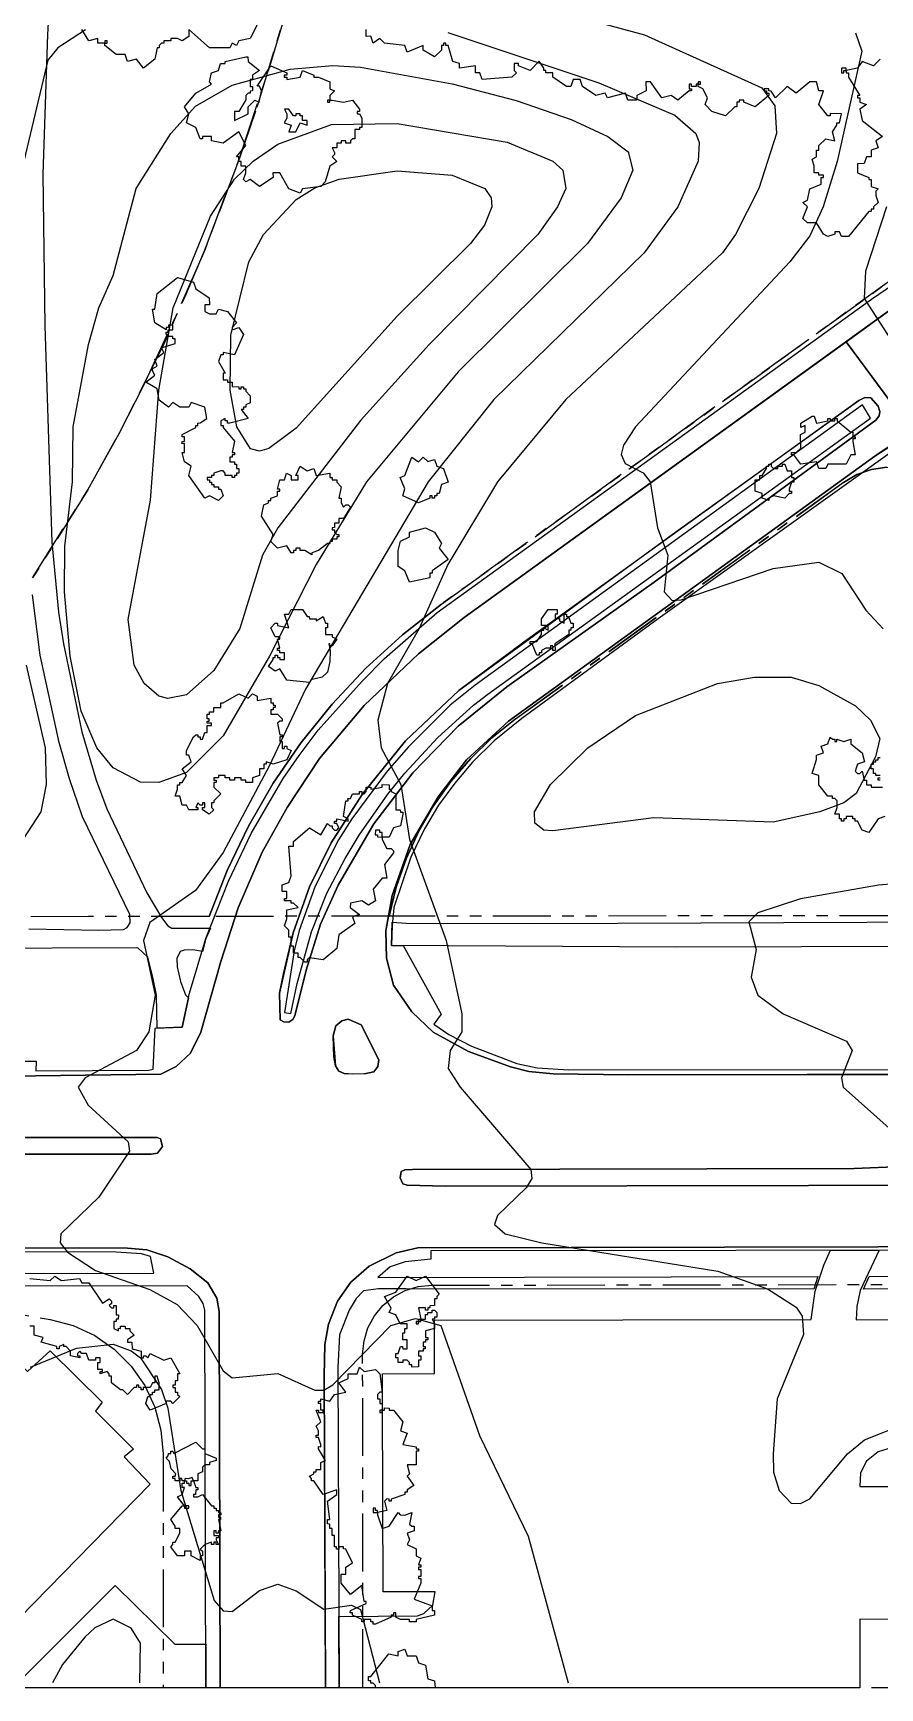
# Model space of a CAD drawing. Header units: metres. Extents: x -550 to 550, y -500 to 950.
# Drawn here: x -260 to -166.9, y -500 to -318.1 of the extents above; entities that cross this region are included whole.
import ezdxf

# ---------------------------------------------------------------- set-up
doc = ezdxf.new("R2010")
doc.units = ezdxf.units.M
doc.header["$LTSCALE"] = 2
doc.linetypes.add('PHANTOM', pattern=[6.35, 3.175, -0.635, 0.635, -0.635, 0.635, -0.635])
for name, color, linetype in [('SITE-BLDG-EXIST', 7, 'CONTINUOUS'), ('SITE-PARKING', 250, 'CONTINUOUS'), ('SITE-PATH', 84, 'CONTINUOUS'), ('SITE-PROPERTY', 7, 'PHANTOM'), ('SITE-ROAD-CURB', 7, 'CONTINUOUS'), ('SITE-ROAD-PAVED', 7, 'CONTINUOUS'), ('SITE-TREE-CANOPY', 94, 'CONTINUOUS'), ('TOPO-CONTOUR-MAJOR', 8, 'CONTINUOUS'), ('TOPO-CONTOUR-MINOR', 9, 'CONTINUOUS')]:
    doc.layers.add(name, color=color, linetype=linetype)

msp = doc.modelspace()

# ---------------------------------------------------------------- linework, layer by layer
at = {"layer": 'SITE-BLDG-EXIST'}
msp.add_lwpolyline([(-300.14, -486.13), (-298.09, -486.14), (-298.06, -484.98), (-281.97, -484.96), (-261.41, -464.46), (-260.63, -465.24), (-258.16, -462.97), (-252.44, -468.61), (-253.18, -469.58), (-249, -473.78), (-250.02, -474.59), (-247.15, -477.6), (-267.94, -498.83), (-267.95, -500), (-300.27, -500)], close=True, dxfattribs=at)
at = {"layer": 'SITE-PARKING'}
for points in [[(-163.04, -362.37), (-170.66, -352.08), (-163.58, -346.93)], [(-163.62, -492.47), (-169.13, -492.46), (-169.15, -500), (-226.39, -500), (-226.41, -492.59), (-226.41, -492.16), (-217.77, -492.09), (-217.09, -491.84), (-216.07, -490.91), (-215.82, -489.45), (-221.54, -489.45), (-221.62, -468.72), (-221.6, -465.49), (-215.91, -465.43), (-215.9, -459.6), (-174.48, -459.52), (-174.07, -456.41), (-173.1, -453.53), (-172.36, -451.89), (-167.02, -451.9), (-169.12, -456.32), (-169.49, -458.07), (-169.56, -459.55), (-66.85, -459.48)], [(-165.21, -473.46), (-167.13, -474.05), (-168.42, -475.07), (-169.06, -476.35), (-169.14, -477.87), (-163.6, -477.88)]]:
    msp.add_lwpolyline(points, dxfattribs=at)
msp.add_lwpolyline([(-261.86, -499.6), (-251, -488.73), (-244.46, -495.21), (-241.02, -495.18), (-241.02, -500), (-261.46, -500)], close=True, dxfattribs=at)
at = {"layer": 'SITE-PATH'}
for points in [[(-257.92, -309.26), (-258.45, -318.28), (-258.95, -333.62), (-258.74, -350.3), (-257.98, -374.09), (-257.25, -381.79), (-256.69, -385.26), (-254.67, -394.91), (-253.11, -400.24), (-251.91, -403.4), (-247.53, -412.61), (-245.92, -415.33), (-245.22, -416.24), (-244.76, -416.52), (-240.54, -416.5), (-241.03, -417.63), (-241.39, -419.07), (-242.47, -418.87), (-243.43, -418.93), (-243.86, -419.08), (-244.23, -419.85), (-244.19, -420.76), (-243.82, -422.37), (-243.29, -423.84), (-242.94, -424.15), (-243.65, -427.4), (-246.38, -427.49), (-246.46, -423.87), (-246.85, -421.87), (-247.4, -419.68), (-248.52, -418.65), (-267.36, -418.74)], [(-260.51, -416.58), (-252.81, -416.73), (-250.07, -416.64), (-249.7, -416.43), (-249.36, -415.93), (-249.39, -414.99), (-254.6, -404.25), (-256.04, -400.1), (-257.17, -396.1), (-259.26, -386.49), (-260.1, -379.88)]]:
    msp.add_lwpolyline(points, dxfattribs=at)
msp.add_lwpolyline([(-61.52, -415.93), (-61.62, -418.46), (-63.3, -418.49), (-120.66, -418.41), (-189.29, -418.59), (-220.64, -418.41), (-220.54, -415.83), (-219.03, -415.96), (-204.87, -415.99), (-159.24, -415.79), (-140.56, -415.93), (-94, -415.68), (-67.42, -415.74)], close=True, dxfattribs=at)
at = {"layer": 'SITE-PROPERTY'}
for points in [[(-260.08, -378), (-254, -368.32), (-250.4, -361.83), (-247.92, -356.97), (-243.32, -347.09), (-241.2, -342.07), (-237.32, -331.89), (-233.93, -321.53), (-218.93, -271.61), (-164.58, -240.66), (-164.47, -344.36), (-215.14, -380.91), (-219.43, -384.25), (-223.44, -387.92), (-227.15, -391.87), (-230.56, -396.11), (-233.63, -400.57), (-236.35, -405.28), (-238.7, -410.17), (-240.68, -415.21), (-253.94, -415.23), (-293.86, -415.29)], [(-263.13, -312.76), (-257.33, -293.48), (-218.93, -271.61), (-235.56, -326.73), (-237.32, -331.89), (-241.2, -342.07), (-245.56, -352.06), (-250.4, -361.83), (-254, -368.32), (-260.08, -378)], [(-166.17, -365.83), (-167.85, -366.08), (-169.47, -366.64), (-170.94, -367.51), (-207.02, -393.55), (-209.59, -395.59), (-211.96, -397.88), (-214.11, -400.37), (-216.01, -403.04), (-217.66, -405.9), (-219.02, -408.89), (-220.1, -411.99), (-220.89, -415.19), (-240.68, -415.21), (-238.7, -410.17), (-236.35, -405.28), (-233.63, -400.57), (-230.56, -396.11), (-227.15, -391.87), (-223.44, -387.92), (-219.43, -384.25), (-215.14, -380.91), (-164.47, -344.36)]]:
    msp.add_lwpolyline(points, dxfattribs=at)
for points in [[(-220.89, -415.19), (-220.1, -411.99), (-219.02, -408.89), (-217.66, -405.9), (-216.01, -403.04), (-214.11, -400.37), (-211.96, -397.88), (-209.59, -395.59), (-207.02, -393.55), (-170.94, -367.51), (-169.47, -366.64), (-167.85, -366.08), (-166.17, -365.83), (-164.45, -365.91), (-164.44, -379.83), (-63.47, -379.72), (-63.43, -415.03)], [(-308.9, -455.87), (-279.26, -455.81), (-258.16, -459.51), (-255.62, -460.18), (-253.25, -461.28), (-251.1, -462.79), (-249.25, -464.64), (-247.74, -466.77), (-246.64, -469.14), (-245.97, -471.67), (-245.74, -474.27), (-245.72, -500), (-308.95, -500)], [(-223.77, -499.9), (-223.8, -463.32), (-223.65, -461.85), (-223.22, -460.42), (-222.51, -459.12), (-221.57, -457.98), (-220.42, -457.03), (-219.11, -456.32), (-217.69, -455.89), (-216.21, -455.74), (-95.22, -455.57), (-95.27, -493.34), (-98.02, -493.36), (-98.03, -500), (-223.77, -500)]]:
    msp.add_lwpolyline(points, close=True, dxfattribs=at)
at = {"layer": 'SITE-ROAD-CURB'}
for points in [[(-266.38, -431.13), (-259.7, -431.13), (-259.71, -432.2), (-247.31, -432.12), (-246.83, -432.01), (-246.62, -427.51), (-243.65, -427.4), (-242.85, -423.63), (-241.03, -417.63), (-238.55, -411.33), (-236.07, -406.11), (-232.53, -400.06), (-230.79, -397.54), (-228.68, -394.73), (-223.87, -389.34), (-221.41, -386.86), (-215.59, -381.82), (-167.85, -347.39), (-163.02, -344.06)], [(-163.58, -346.93), (-212.65, -382.35), (-217.67, -386.35), (-223.64, -392.04), (-228.56, -397.86), (-232.11, -403.25), (-234.84, -408.16), (-237.47, -414.28), (-239.39, -420.18), (-241.57, -427.94), (-242.74, -430.25), (-244.3, -431.69), (-245.97, -432.55), (-259.76, -432.74), (-497.32, -432.92)], [(-76.86, -432.4), (-194.57, -432.63), (-202.87, -432.51), (-205.55, -432.24), (-207.55, -431.73), (-212.15, -430.05), (-216.05, -427.93), (-218.41, -425.71), (-220.41, -422.77), (-221.18, -419.81), (-221.25, -416.79), (-220.56, -412.91), (-218.57, -407.3), (-215.51, -402.06), (-212.39, -398.01), (-207.76, -393.77), (-167.51, -364.61), (-163.86, -362.27)], [(-164.84, -363.58), (-191.3, -382.49), (-206.3, -393.45), (-209.34, -395.91), (-211.72, -398.25), (-213.65, -400.56), (-215.45, -403), (-217.01, -405.59), (-218.52, -408.71), (-220.37, -414.22), (-220.57, -416.21), (-220.64, -418.41), (-219.36, -418.39), (-215.16, -425.96), (-215.99, -427.06), (-214.34, -428.2), (-211.84, -429.48), (-206.84, -431.37), (-204.62, -431.84), (-201.15, -432.08), (-78.54, -432.02)], [(-373.97, -451.66), (-255.08, -451.62), (-249.63, -451.68), (-247.51, -451.85), (-245.2, -452.62), (-242.77, -453.94), (-240.82, -455.49), (-239.81, -457.18), (-239.56, -458.65), (-239.45, -500), (-241.02, -500), (-241.15, -458.5), (-241.33, -457.76), (-241.82, -456.99), (-243.08, -455.8), (-488.75, -456.19)], [(-366.83, -454.67), (-246.74, -454.43), (-247.12, -452.57), (-248.12, -452.28), (-250.88, -452.1), (-255.49, -452.07), (-428.25, -452.15)], [(18.26, -451.7), (-216.29, -451.98), (-216.29, -452.87), (-219.14, -453.16), (-220.78, -453.71), (-222.14, -454.88), (-173.76, -454.77), (-174.21, -456.17), (-219.04, -456.13), (-222.05, -456.15), (-223.7, -456.36), (-224.5, -457.21), (-225.28, -458.49), (-226.34, -461.21), (-226.52, -464.79), (-226.39, -500), (-227.88, -500), (-227.88, -499.57), (-228.02, -465.69), (-227.97, -462.25), (-227.56, -460.03), (-226.55, -457.49), (-225.08, -455.41), (-223.07, -453.64), (-220.11, -452.19), (-217.73, -451.64), (18.25, -451.13)]]:
    msp.add_lwpolyline(points, dxfattribs=at)
for points in [[(-167.13, -359.12), (-166.96, -359.73), (-167.02, -360.21), (-167.39, -360.68), (-191.76, -378.46), (-207.96, -389.99), (-213.29, -394.31), (-218.27, -399.44), (-222.58, -405.02), (-226.49, -411.76), (-228.43, -416.08), (-230.02, -421.11), (-231.27, -426.13), (-231.49, -426.54), (-231.91, -426.82), (-232.48, -426.79), (-232.88, -426.59), (-232.94, -423.66), (-232.5, -421.51), (-231.44, -417.03), (-229.64, -411.97), (-227.25, -407.13), (-223.84, -401.8), (-219.1, -395.92), (-213.22, -390.37), (-189.37, -372.95), (-169.26, -358.51), (-168.61, -358.18), (-167.92, -358.21)], [(-231.68, -425.89), (-231, -422.6), (-229.43, -416.92), (-227.72, -412.64), (-225.72, -408.84), (-224.2, -406.28), (-221.02, -401.77), (-219.17, -399.45), (-215.54, -395.53), (-211.63, -392), (-210.03, -390.77), (-167.97, -360.46), (-168.87, -358.99), (-211.43, -389.79), (-214.17, -392.01), (-218.75, -396.56), (-221.11, -399.24), (-224.97, -404.47), (-226.47, -406.81), (-229.01, -411.88), (-230.78, -416.76), (-231.34, -418.99), (-232.4, -425.76)], [(-224.86, -432.55), (-225.83, -432.46), (-226.42, -432.21), (-226.8, -431.62), (-226.97, -430.66), (-227.05, -428.34), (-226.75, -427.25), (-226.09, -426.67), (-225.39, -426.51), (-223.95, -427.13), (-222.03, -430.99), (-222.13, -431.72), (-222.56, -432.28), (-223.58, -432.53)], [(-249.86, -439.5), (-246.4, -439.5), (-246.01, -439.65), (-245.79, -440.48), (-246.34, -441.22), (-247.04, -441.35), (-297.55, -441.33), (-305.06, -441.54), (-311.33, -441.93), (-334.59, -444.1), (-342.51, -444.7), (-352.8, -444.87), (-353.15, -444.68), (-353.29, -444.3), (-353.27, -443.81), (-352.94, -443.42), (-352.46, -443.28), (-346.53, -443.16), (-340.84, -442.82), (-305.44, -439.81), (-294.38, -439.52)], [(33.17, -439.18), (100.64, -439.19), (119.35, -439.35), (119.48, -439.41), (119.5, -441.05), (46.87, -441.35), (10.16, -441.25), (-21.42, -443.7), (-35.09, -444.53), (-214.72, -444.87), (-218.92, -444.74), (-219.39, -444.61), (-219.68, -443.94), (-219.57, -443.26), (-219.18, -443.07), (-218.33, -443.04), (-169.77, -442.9), (-164.45, -442.69), (-157.76, -442.27), (-131.79, -439.98), (-119.1, -439.32), (-110.15, -439.15), (-84.86, -439.12)], [(46.74, -454.7), (62.62, -455.91), (74.29, -457.21), (93.22, -459.84), (93.28, -461.92), (63.14, -457.93), (52.16, -456.96), (40.75, -456.25), (29.43, -455.95), (-11.28, -455.74), (-36.06, -455.88), (-42.31, -456.05), (-168.74, -456.17), (-168.11, -454.78), (-131.01, -454.72), (-128.13, -454.53), (-119.21, -454.51), (-119.21, -454.64), (-112.63, -454.68), (-35.04, -454.62), (19.12, -454.32), (22.33, -453.95), (33.82, -454.08)]]:
    msp.add_lwpolyline(points, close=True, dxfattribs=at)
at = {"layer": 'SITE-ROAD-PAVED'}
for points in [[(-495.08, -432.96), (-259.76, -432.74), (-245.97, -432.55), (-244.3, -431.69), (-242.74, -430.25), (-241.57, -427.94), (-239.39, -420.18), (-237.47, -414.28), (-234.84, -408.16), (-232.11, -403.25), (-228.56, -397.86), (-223.64, -392.04), (-217.67, -386.35), (-212.65, -382.35), (-170.66, -352.08), (-163.04, -362.37)], [(-164.13, -362.37), (-167.51, -364.61), (-207.76, -393.77), (-212.39, -398.01), (-215.51, -402.06), (-218.57, -407.3), (-220.56, -412.91), (-221.25, -416.79), (-221.18, -419.81), (-220.41, -422.77), (-218.41, -425.71), (-216.05, -427.93), (-212.15, -430.05), (-207.55, -431.73), (-205.55, -432.24), (-202.87, -432.51), (-194.57, -432.63), (-105.33, -432.52)], [(18.25, -451.13), (-217.73, -451.64), (-220.11, -452.19), (-223.07, -453.64), (-225.08, -455.41), (-226.55, -457.49), (-227.56, -460.03), (-227.97, -462.25), (-228.02, -465.69), (-227.88, -500), (-239.45, -500), (-239.56, -458.65), (-239.81, -457.18), (-240.82, -455.49), (-242.77, -453.94), (-245.2, -452.62), (-247.51, -451.85), (-249.63, -451.68), (-255.08, -451.62), (-373.97, -451.66)]]:
    msp.add_lwpolyline(points, dxfattribs=at)
for points in [[(-231.27, -426.13), (-230.02, -421.11), (-228.43, -416.08), (-226.49, -411.76), (-222.58, -405.02), (-218.27, -399.44), (-213.29, -394.31), (-207.96, -389.99), (-191.76, -378.46), (-167.39, -360.68), (-167.02, -360.21), (-166.96, -359.73), (-167.13, -359.12), (-167.92, -358.21), (-168.61, -358.18), (-169.26, -358.51), (-206.08, -385.07), (-213.22, -390.37), (-219.1, -395.92), (-223.84, -401.8), (-227.25, -407.13), (-229.64, -411.97), (-231.44, -417.03), (-232.94, -423.66), (-232.88, -426.59), (-232.48, -426.79), (-231.91, -426.82), (-231.49, -426.54)], [(-222.56, -432.28), (-222.13, -431.72), (-222.03, -430.99), (-223.95, -427.13), (-225.39, -426.51), (-226.09, -426.67), (-226.75, -427.25), (-227.05, -428.34), (-226.8, -431.62), (-226.42, -432.21), (-225.83, -432.46), (-223.58, -432.53)], [(-342.51, -444.7), (-334.59, -444.1), (-311.33, -441.93), (-305.06, -441.54), (-297.55, -441.33), (-247.04, -441.35), (-246.34, -441.22), (-245.79, -440.48), (-246.01, -439.65), (-246.4, -439.5), (-294.38, -439.52), (-305.44, -439.81), (-340.84, -442.82), (-346.53, -443.16), (-352.46, -443.28), (-352.94, -443.42), (-353.27, -443.81), (-353.15, -444.68), (-352.8, -444.87)], [(-128.54, -439.78), (-157.76, -442.27), (-164.45, -442.69), (-169.77, -442.9), (-218.33, -443.04), (-219.18, -443.07), (-219.57, -443.26), (-219.68, -443.94), (-219.39, -444.61), (-218.92, -444.74), (-214.72, -444.87), (-35.09, -444.53), (-21.42, -443.7), (10.16, -441.25), (46.87, -441.35), (119.5, -441.05), (119.48, -439.41), (119.35, -439.35), (100.64, -439.19), (-4.17, -439.07), (-110.15, -439.15), (-119.1, -439.32)]]:
    msp.add_lwpolyline(points, close=True, dxfattribs=at)
at = {"layer": 'SITE-TREE-CANOPY'}
for points in [[(-235.4, -317.24), (-236.15, -318.74), (-237.4, -318.99), (-237.65, -319.49), (-238.15, -319.24), (-238.41, -319.74), (-240.65, -319.74), (-242.9, -317.75), (-242.9, -318.49), (-243.65, -318.99), (-244.15, -318.74), (-244.9, -318.74), (-244.9, -318.99), (-245.65, -318.99), (-245.65, -319.24), (-245.91, -319.24), (-246.15, -319.49), (-246.15, -319.74), (-246.4, -319.74), (-246.65, -320.99), (-247.9, -321.99), (-248.65, -320.99), (-249.65, -321.24), (-249.9, -320.49), (-250.9, -320.49), (-252.15, -319.49), (-252.15, -319.25), (-252.9, -319.24), (-252.9, -318.74), (-253.9, -318.99), (-254.65, -317.74)], [(-166.91, -320.99), (-167.65, -321.74), (-168.9, -321.24), (-169.4, -321.99), (-170.65, -322.24), (-170.65, -322.49), (-170.4, -322.49), (-170.41, -322.99), (-169.15, -324.99), (-169.4, -324.99), (-169.4, -325.24), (-169.15, -325.24), (-169.15, -325.74), (-168.4, -325.99), (-169.15, -326.49), (-168.9, -327.73), (-166.65, -329.49), (-167.4, -329.99), (-167.15, -330.74), (-167.9, -330.99), (-167.9, -331.74), (-168.4, -331.74), (-168.66, -332.48), (-169.4, -332.49), (-169.4, -333.48), (-168.15, -333.99), (-168.15, -334.24), (-167.9, -334.24), (-167.9, -334.99), (-167.15, -335.25), (-167.4, -335.49), (-167.4, -335.99), (-167.15, -336.74), (-167.65, -337.24), (-167.65, -337.49), (-167.9, -337.49), (-167.9, -337.74), (-168.15, -337.74), (-170.4, -340.49), (-171.15, -340.49), (-171.4, -339.99), (-171.9, -339.99), (-171.9, -340.24), (-172.66, -340.49), (-173.15, -340.24), (-173.9, -338.98), (-174.9, -338.99), (-175.41, -338.49), (-174.91, -337.24), (-175.4, -336.74), (-174.9, -336.49), (-174.65, -335.24), (-173.4, -334.74), (-173.41, -333.99), (-173.15, -333.99), (-173.15, -333.74), (-173.65, -333.73), (-173.65, -333.49), (-174.15, -333.49), (-174.15, -332.74), (-174.4, -331.99), (-173.9, -331.74), (-173.9, -330.99), (-173.65, -330.99), (-173.65, -330.49), (-172.9, -329.74), (-171.9, -329.99), (-172.16, -328.99), (-171.66, -328.24), (-171.66, -327.99), (-171.4, -327.99), (-171.16, -326.99), (-172.41, -326.98), (-172.41, -327.24), (-172.65, -327.24), (-173.65, -325.99), (-173.15, -324.49), (-173.65, -324.49), (-173.9, -323.49), (-174.66, -323.49), (-176.15, -324.74), (-177.15, -323.99), (-178.4, -325.24), (-178.91, -324.5), (-179.15, -324.49), (-179.15, -324.24), (-179.65, -324.24), (-179.65, -324.49), (-179.4, -324.49), (-179.4, -324.74), (-179.15, -324.74), (-179.15, -325), (-180.65, -326.24), (-181.9, -325.74), (-181.91, -325.49), (-182.4, -325.49), (-182.4, -325.74), (-182.65, -325.74), (-182.65, -326.24), (-182.9, -326.24), (-183.9, -327.24), (-185.4, -326.74), (-186.16, -325.99), (-185.9, -325.24), (-186.41, -324.24), (-186.9, -323.99), (-186.9, -323.74), (-187.15, -323.74), (-187.15, -323.99), (-187.66, -323.99), (-187.66, -323.74), (-187.9, -323.74), (-187.9, -324.24), (-187.65, -324.24), (-187.65, -324.49), (-187.9, -324.49), (-189.15, -325.49), (-189.9, -324.99), (-190.9, -325.24), (-192.15, -323.49), (-192.66, -323.49), (-192.65, -324.49), (-193.65, -324.99), (-193.66, -325.49), (-194.65, -325.49), (-194.9, -324.74), (-196.9, -325.24), (-197.15, -324.74), (-198.15, -324.99), (-199.65, -323.99), (-199.9, -323.24), (-200.65, -323.24), (-200.9, -323.99), (-201.4, -323.99), (-202.9, -322.99), (-202.9, -322.49), (-203.65, -322.49), (-203.65, -322.24), (-203.9, -322.24), (-203.9, -321.99), (-204.4, -321.23), (-205.4, -322.23), (-206.65, -321.74), (-206.65, -321.49), (-207.16, -321.49), (-207.15, -322.24), (-206.9, -322.49), (-207.4, -322.99), (-210.66, -323.24), (-210.9, -322.49), (-211.41, -322.49), (-211.4, -321.74), (-213.15, -321.99), (-213.15, -321.49), (-213.9, -321.24), (-214.4, -319.49), (-214.65, -319.49), (-214.65, -319.24), (-214.91, -319.24), (-214.9, -319.49), (-215.15, -319.48), (-215.15, -319.99), (-215.91, -320.74), (-217.15, -319.99), (-217.15, -319.49), (-218.9, -320.24), (-219.16, -319.49), (-221.4, -319.24), (-221.9, -318.74), (-222.65, -319.24), (-222.9, -318.48), (-223.4, -318.49), (-223.4, -317.74)], [(-166.4, -404.24), (-167.15, -404.49), (-168.15, -405.99), (-168.9, -405.74), (-169.4, -404.74), (-169.65, -404.74), (-169.65, -404.49), (-169.9, -404.49), (-169.9, -404.24), (-170.66, -404.24), (-170.65, -404.49), (-170.9, -404.49), (-170.9, -404.74), (-171.15, -404.74), (-171.15, -404.48), (-171.4, -404.48), (-171.4, -403.99), (-171.91, -403.99), (-171.65, -403.24), (-171.65, -402.49), (-171.9, -402.24), (-172.15, -402.24), (-172.16, -401.99), (-172.65, -401.99), (-173.65, -400.74), (-173.66, -399.74), (-174.4, -399.49), (-173.9, -397.98), (-173.91, -397.48), (-173.15, -397.24), (-173.41, -396.49), (-172.65, -396.24), (-172.4, -395.5), (-172.15, -395.74), (-171.9, -395.74), (-171.9, -395.99), (-171.66, -395.99), (-171.66, -395.74), (-170.9, -395.99), (-170.15, -395.74), (-170.15, -396.24), (-168.9, -397.24), (-168.65, -398.24), (-169.4, -398.49), (-169.65, -399.24), (-169.4, -399.49), (-169.15, -399.49), (-168.9, -399.24), (-168.66, -400.24), (-168.4, -400.24), (-168.4, -400.74), (-167.9, -400.74), (-167.91, -400.99), (-166.65, -400.99)], [(-166.9, -399.74), (-167.4, -399.74), (-167.4, -399.5), (-167.65, -399.49), (-167.65, -398.99), (-167.9, -398.99), (-167.9, -398.49), (-167.65, -398.49), (-167.66, -398.24), (-167.4, -398.24), (-167.4, -397.99), (-167.15, -397.99), (-167.15, -397.74), (-166.9, -397.74)], [(-166.9, -400.24), (-167.15, -400.24), (-167.15, -399.99), (-166.9, -399.99)], [(-260.4, -454.99), (-258.15, -455.24), (-257.65, -454.74), (-256.9, -455.24), (-254.91, -454.99), (-254.65, -455.48), (-253.9, -455.49), (-252.4, -457.73), (-251.65, -457.24), (-251.4, -457.49), (-251.4, -457.74), (-251.65, -457.99), (-251.4, -458.24), (-251.15, -458.24), (-251.15, -457.99), (-250.9, -457.99), (-250.9, -458.99), (-250.65, -458.99), (-250.66, -459.49), (-250.9, -459.49), (-250.9, -459.74), (-251.15, -459.74), (-251.16, -460.5), (-250.65, -460.74), (-250.65, -460.48), (-250.4, -460.49), (-250.4, -460.24), (-249.9, -460.24), (-249.9, -460.49), (-249.4, -460.49), (-249.4, -460.74), (-248.9, -461.24), (-249.65, -461.74), (-249.65, -461.99), (-249.16, -461.99), (-249.15, -462.74), (-248.15, -462.99), (-248.15, -463.74), (-247.9, -463.74), (-247.9, -463.49), (-247.65, -463.49), (-247.4, -463.74), (-247.16, -463.24), (-245.65, -463.98), (-244.9, -463.74), (-243.9, -465.49), (-244.15, -465.49), (-244.15, -466.24), (-244.4, -466.24), (-244.4, -466.74), (-244.65, -466.74), (-244.65, -466.99), (-244.4, -466.99), (-244.4, -467.49), (-244.16, -467.49), (-244.16, -467.74), (-243.9, -467.99), (-244.65, -468.74), (-244.9, -468.49), (-245.4, -468.49), (-245.4, -468.73), (-247.15, -469.49), (-247.65, -468.74), (-247.4, -467.99), (-247.16, -467.99), (-247.15, -467.74), (-246.9, -467.74), (-246.9, -467.49), (-246.66, -467.49), (-246.66, -467.24), (-246.15, -467.24), (-246.16, -466.49), (-246.4, -465.74), (-246.65, -465.74), (-246.65, -466.49), (-246.9, -466.49), (-247.15, -466.99), (-247.91, -466.98), (-247.91, -467.24), (-248.15, -467.24), (-248.15, -466.98), (-248.4, -467), (-248.4, -466.74), (-248.65, -466.74), (-248.65, -466.99), (-248.9, -466.99), (-249.65, -467.74), (-250.15, -467.24), (-250.4, -467.24), (-251.4, -466.49), (-251.4, -465.75), (-251.65, -465.74), (-251.65, -465.49), (-251.9, -465.24), (-252.65, -465.49), (-252.65, -465.24), (-252.4, -465.24), (-252.4, -464.99), (-252.9, -464.99), (-252.9, -464.24), (-252.65, -464.24), (-252.66, -463.74), (-253.15, -463.74), (-253.15, -463.99), (-253.9, -463.98), (-254.15, -463.24), (-254.65, -463.24), (-254.9, -462.99), (-255.16, -463.24), (-255.16, -463.49), (-254.9, -463.49), (-254.9, -463.74), (-255.9, -463.49), (-255.9, -462.99), (-256.4, -462.49), (-256.65, -462.49), (-256.65, -462.25), (-257.16, -462.49), (-257.15, -462.75), (-257.4, -462.74), (-257.4, -462.49), (-259.15, -461.99), (-258.9, -461.49), (-259.9, -461.24), (-259.9, -460.24), (-260.4, -460.24)]]:
    msp.add_lwpolyline(points, dxfattribs=at)
for points in [[(-251.9, -319.23), (-251.9, -318.99), (-252.15, -318.99), (-252.15, -319.25)], [(-227.16, -325.49), (-225.91, -325.74), (-224.9, -325.49), (-224.15, -326.49), (-224.15, -326.74), (-224.4, -326.74), (-224.4, -326.99), (-224.15, -326.99), (-223.9, -327.49), (-223.9, -328.49), (-224.15, -328.49), (-224.15, -328.74), (-224.65, -328.74), (-224.65, -329.74), (-224.9, -329.74), (-225.15, -329.99), (-225.15, -330.24), (-225.65, -330.24), (-225.65, -329.99), (-226.15, -329.99), (-226.15, -330.24), (-226.65, -330.24), (-226.65, -330.74), (-227.16, -330.74), (-226.9, -331.24), (-226.9, -331.49), (-227.15, -331.74), (-226.65, -332.24), (-227.4, -332.74), (-227.91, -334.48), (-228.4, -334.98), (-230.4, -335.24), (-230.65, -335.74), (-231.9, -335.24), (-232.9, -333.49), (-233.66, -333.49), (-233.65, -333.99), (-235.15, -334.99), (-236.15, -334.24), (-236.65, -334.49), (-236.9, -334.24), (-236.65, -333.49), (-236.65, -332.74), (-237.15, -332.74), (-237.15, -332.24), (-237.4, -332.24), (-237.4, -331.74), (-237.65, -331.73), (-236.65, -330.49), (-237.4, -328.99), (-239.15, -330.24), (-240.4, -329.98), (-240.4, -329.5), (-241.4, -329.49), (-241.4, -329.74), (-241.65, -329.74), (-242.15, -328.49), (-243.15, -327.99), (-242.9, -326.99), (-243.4, -326.24), (-242.15, -324.74), (-240.41, -323.74), (-240.65, -323.49), (-240.4, -322.49), (-239.65, -322.24), (-239.41, -321.49), (-238.9, -321.49), (-238.9, -321.24), (-236.65, -320.73), (-236.41, -320.74), (-236.4, -321.24), (-235.15, -322.24), (-235.9, -322.74), (-235.9, -323.24), (-236.15, -323.24), (-236.15, -323.99), (-235.9, -324), (-235.9, -324.48), (-236.15, -324.5), (-236.15, -324.74), (-236.4, -324.74), (-236.65, -325), (-236.65, -325.48), (-237.4, -326.74), (-237.9, -326.74), (-237.9, -327.74), (-236.4, -326.99), (-236.4, -326.24), (-235.65, -325.49), (-235.16, -325.74), (-234.9, -324.49), (-235.15, -323.98), (-235.41, -323.98), (-233.9, -321.74), (-232.15, -322.49), (-232.15, -322.74), (-232.41, -322.74), (-232.41, -322.99), (-232.15, -322.99), (-232.15, -323.24), (-230.65, -322.99), (-230.4, -322.24), (-229.15, -322.74), (-229.15, -322.99), (-228.66, -322.99), (-227.41, -323.49), (-227.4, -324.24), (-226.9, -324.49), (-227.4, -324.99), (-227.4, -325.49)], [(-186.65, -323.74), (-186.65, -323.49), (-186.9, -323.49), (-186.9, -323.74)], [(-170.65, -321.99), (-171.16, -321.99), (-171.15, -322.49), (-170.9, -322.49), (-170.9, -322.24), (-170.65, -322.24)], [(-227.65, -325.49), (-227.65, -325.74), (-227.4, -325.74), (-227.4, -325.49)], [(-232.41, -327.99), (-231.65, -328.24), (-231.9, -328.99), (-231.15, -328.98), (-230.65, -327.98), (-229.91, -328.24), (-229.9, -327.74), (-230.4, -327.74), (-230.4, -327.24), (-230.66, -327.24), (-230.66, -326.99), (-231.15, -326.99), (-231.15, -327.24), (-231.4, -327.24), (-231.9, -326.49), (-232.4, -326.49), (-232.15, -326.99), (-232.15, -327.49)], [(-240.65, -348.99), (-239.9, -348.98), (-239.65, -348.48), (-238.65, -348.74), (-237.65, -349.99), (-238.15, -350.49), (-238.15, -350.74), (-237.4, -350.49), (-236.9, -351.24), (-237.9, -353.49), (-239.15, -353.23), (-239.15, -353.49), (-239.4, -353.49), (-239.65, -354.24), (-238.9, -355.49), (-239.15, -355.49), (-239.15, -356.24), (-238.65, -356.24), (-238.65, -356.49), (-238.15, -356.48), (-238.15, -356.98), (-237.4, -356.99), (-237.4, -357.24), (-237.15, -357.24), (-237.15, -356.99), (-236.9, -356.99), (-236.9, -357.24), (-236.65, -357.24), (-236.65, -357.49), (-236.15, -357.99), (-236.16, -358.75), (-236.65, -358.99), (-236.65, -359.24), (-236.9, -359.24), (-236.9, -359.49), (-237.15, -359.49), (-236.4, -360.49), (-238.41, -360.99), (-238.65, -360.99), (-238.65, -360.74), (-238.9, -360.74), (-238.9, -360.49), (-239.4, -360.74), (-239.4, -361.24), (-239.15, -361.24), (-239.15, -361.49), (-237.9, -362.99), (-238.15, -364.24), (-237.9, -364.24), (-237.9, -364.49), (-238.15, -364.49), (-238.15, -364.74), (-238.4, -364.74), (-238.4, -365.24), (-237.9, -365.24), (-237.9, -365.49), (-237.65, -365.5), (-237.65, -365.98), (-237.4, -365.98), (-237.4, -366.49), (-237.65, -366.49), (-237.66, -366.74), (-237.9, -366.74), (-237.9, -366.99), (-238.15, -366.98), (-238.15, -366.74), (-238.91, -366.74), (-238.9, -366.49), (-239.15, -366.24), (-239.4, -366.24), (-240.15, -366.49), (-240.16, -366.74), (-240.4, -366.74), (-240.4, -366.99), (-240.9, -366.99), (-240.9, -367.24), (-240.65, -367.24), (-240.65, -367.49), (-240.4, -367.49), (-240.4, -367.74), (-240.15, -367.74), (-240.15, -367.99), (-239.65, -368), (-239.65, -368.24), (-239.4, -368.24), (-239.15, -368.99), (-239.65, -369.49), (-240.65, -368.99), (-241.15, -369.24), (-242.9, -366.74), (-242.65, -365.74), (-243.4, -365.24), (-243.65, -364.24), (-243.4, -364.24), (-243.4, -363.24), (-243.66, -363.24), (-243.65, -363), (-243.4, -362.98), (-243.4, -362.49), (-243.65, -362.49), (-243.65, -362.24), (-242.15, -361.48), (-242.15, -361.24), (-241.9, -361.24), (-241.9, -361), (-241.65, -360.98), (-240.91, -360.48), (-241.15, -359.24), (-242.65, -358.74), (-242.91, -359.24), (-243.9, -359.24), (-244.65, -358.74), (-245.15, -359.24), (-246.15, -358.49), (-246.4, -357.24), (-247.65, -356.49), (-246.65, -355.74), (-246.9, -355.24), (-246.9, -354.99), (-246.4, -354.74), (-246.66, -353.99), (-245.65, -353.24), (-245.9, -352.74), (-244.41, -352.24), (-244.4, -351.74), (-244.65, -351.74), (-244.65, -351.49), (-245.15, -351.49), (-245.16, -351.24), (-245.4, -351.24), (-245.4, -350.99), (-245.16, -350.99), (-245.16, -350.73), (-244.65, -350.74), (-244.66, -350.23), (-245.15, -350.23), (-245.15, -350.49), (-245.4, -350.49), (-245.4, -350.73), (-246.65, -349.99), (-246.9, -348.49), (-246.65, -348.49), (-246.4, -346.74), (-244.15, -344.99), (-242.4, -345.49), (-242.15, -346.24), (-240.66, -347.24), (-240.65, -347.99), (-241.16, -347.99), (-241.16, -348.24), (-241.15, -348.74)], [(-173.91, -360.99), (-172.65, -360.74), (-172.65, -360.49), (-172.4, -360.49), (-172.4, -360.74), (-171.9, -360.73), (-171.9, -360.49), (-171.65, -360.49), (-171.65, -360.73), (-170.15, -361.99), (-169.9, -361.99), (-169.9, -362.49), (-169.65, -362.49), (-169.65, -362.74), (-169.9, -362.74), (-169.9, -363), (-169.65, -364.49), (-170.15, -364.49), (-170.65, -365.49), (-172.65, -365.49), (-172.9, -365.99), (-173.65, -365.99), (-173.9, -365.24), (-175.65, -365.49), (-176.4, -364.49), (-176.65, -364.49), (-176.66, -364.24), (-176.15, -364.24), (-175.65, -363.74), (-175.66, -362.24), (-175.15, -361.99), (-175.16, -361.24), (-175.65, -361.49), (-175.65, -360.99), (-174.4, -360.24), (-174.15, -360.24)], [(-216.65, -365.23), (-215.9, -364.99), (-215.65, -365.74), (-214.9, -365.99), (-214.4, -367.48), (-215.15, -367.74), (-215.4, -368.74), (-215.65, -368.74), (-215.65, -368.98), (-215.9, -369), (-215.9, -369.24), (-216.15, -369.24), (-216.15, -368.99), (-216.4, -368.99), (-216.4, -369.24), (-217.65, -369.74), (-219.4, -368.99), (-219.15, -368.23), (-219.66, -366.99), (-219.15, -366.74), (-218.4, -364.74), (-217.65, -365.24), (-217.15, -364.74)], [(-177.15, -366.24), (-176.65, -366.25), (-176.65, -366.99), (-176.4, -366.99), (-176.4, -367.49), (-176.65, -367.49), (-176.9, -368.24), (-176.9, -368.49), (-176.65, -368.49), (-176.65, -368.74), (-176.9, -368.74), (-177.4, -369.24), (-178.65, -368.99), (-179.16, -369.25), (-179.15, -369.49), (-179.9, -369.24), (-179.9, -368.74), (-180.65, -368.49), (-180.66, -367.24), (-180.15, -367.24), (-180.15, -366.74), (-179.9, -366.74), (-179.4, -365.99), (-179.4, -365.74), (-179.15, -365.74), (-179.15, -365.49), (-178.9, -365.49), (-178.9, -365.74), (-178.65, -365.99), (-178.15, -365.99), (-178.15, -365.74), (-177.65, -365.74), (-177.65, -365.49), (-177.4, -365.49)], [(-229.9, -366.24), (-229.15, -365.98), (-228.9, -366.74), (-227.4, -366.49), (-227.4, -366.99), (-227.16, -366.99), (-227.15, -367.24), (-226.65, -367.23), (-226.65, -367.49), (-226.15, -367.99), (-226.4, -369.24), (-226.15, -369.24), (-226.16, -369.74), (-225.9, -370.24), (-225.65, -369.99), (-225.4, -369.99), (-225.15, -370.24), (-225.9, -371.48), (-226.4, -371.49), (-226.4, -371.98), (-226.9, -371.99), (-226.9, -372.48), (-227.15, -372.5), (-227.15, -372.74), (-226.9, -372.74), (-226.9, -372.98), (-226.65, -373.24), (-226.41, -373.24), (-226.4, -373.49), (-226.65, -373.49), (-226.65, -373.74), (-227.15, -373.74), (-227.15, -373.99), (-227.4, -373.99), (-227.4, -374.24), (-227.65, -374.24), (-228.66, -374.98), (-229.4, -375.24), (-229.4, -375.48), (-230.15, -374.99), (-230.65, -374.99), (-230.65, -374.74), (-231.16, -374.74), (-231.15, -374.99), (-231.4, -374.99), (-231.4, -375.24), (-231.65, -375.24), (-232.15, -374.49), (-233.15, -374.74), (-233.9, -373.99), (-233.65, -373.24), (-234.9, -371.24), (-234.65, -369.99), (-234.15, -369.74), (-234.15, -369.49), (-233.9, -369.49), (-233.9, -369.24), (-233.15, -368.99), (-233.16, -368.49), (-232.9, -368.49), (-232.9, -368.24), (-233.16, -368.24), (-232.9, -367.24), (-232.4, -367.24), (-232.16, -366.49), (-231.65, -366.74), (-231.65, -367.24), (-230.9, -367.24), (-230.9, -366.74), (-231.15, -366.74), (-230.65, -365.74)], [(-218.65, -378.49), (-219.15, -377.24), (-219.9, -376.74), (-219.9, -374.99), (-219.65, -373.98), (-218.65, -373.49), (-218.65, -372.98), (-216.9, -372.49), (-215.9, -372.99), (-215.15, -374.24), (-215.4, -374.74), (-214.4, -375.99), (-216.15, -377.24), (-216.15, -377.49), (-216.4, -377.49), (-216.4, -377.99)], [(-227.36, -386.02), (-227.4, -387.18), (-227.68, -388.38), (-228.25, -388.92), (-229.51, -389.21), (-229.65, -389.49), (-232.15, -389.24), (-232.9, -387.99), (-233.4, -388.24), (-234.15, -387.74), (-233.65, -386.99), (-233.65, -386.74), (-233.41, -386.74), (-233.4, -386.49), (-233.15, -386.49), (-233.15, -386.74), (-232.9, -386.74), (-232.9, -386.99), (-232.4, -386.99), (-232.4, -386.24), (-232.9, -386.24), (-232.91, -385.99), (-233.15, -385.99), (-233.15, -385.74), (-232.91, -385.74), (-233.15, -384.75), (-232.9, -384.73), (-232.9, -384.49), (-233.4, -384.49), (-233.9, -383.49), (-233.4, -382.99), (-233.15, -382.99), (-233.15, -383.24), (-231.9, -383.49), (-232.4, -381.99), (-231.9, -381.99), (-231.65, -381.49), (-230.4, -381.49), (-229.9, -382.24), (-229.66, -382.24), (-229.65, -382.49), (-228.9, -382.49), (-228.9, -382.74), (-228.15, -382.24), (-227.9, -382.99), (-227.66, -383), (-227.65, -383.48), (-227.9, -383.48), (-227.9, -384.24), (-227.15, -384.24), (-227.15, -384.49), (-226.65, -384.74), (-227.15, -385.49), (-227.41, -385.49), (-227.41, -385.24), (-227.52, -385.24)], [(-202.65, -382.5), (-202.15, -382.48), (-202.15, -382.74), (-201.66, -382.99), (-201.65, -381.98), (-201.4, -381.99), (-201.4, -382.24), (-201.16, -382.24), (-200.9, -382.99), (-200.65, -382.99), (-200.65, -383.49), (-200.9, -383.49), (-200.9, -383.74), (-201.15, -383.74), (-201.15, -384.24), (-202.66, -385.24), (-202.65, -385.99), (-202.9, -385.99), (-202.9, -385.49), (-203.15, -385.49), (-203.15, -385.74), (-203.65, -385.74), (-204.15, -385.99), (-204.15, -386.24), (-204.41, -386.24), (-204.4, -386.49), (-204.65, -386.49), (-205.15, -385.24), (-205.4, -385.24), (-205.4, -384.99), (-204.65, -385), (-204.15, -384.24), (-204.15, -383.74), (-203.9, -383.74), (-203.9, -383.49), (-203.41, -383.74), (-203.4, -383.24), (-204.15, -383.24), (-204.15, -382.49), (-203.4, -381.49), (-202.4, -381.49), (-202.41, -381.99), (-202.65, -381.99)], [(-235.4, -391.49), (-233.9, -391.24), (-233.9, -391.74), (-233.65, -391.74), (-233.65, -391.99), (-233.41, -391.99), (-233.41, -392.24), (-233.65, -392.24), (-233.65, -392.49), (-233.9, -392.49), (-233.91, -392.99), (-233.15, -392.99), (-232.65, -393.49), (-232.65, -393.74), (-232.9, -393.74), (-233.16, -393.99), (-232.9, -395.24), (-232.65, -395.24), (-232.65, -395.49), (-232.9, -395.49), (-232.91, -395.99), (-232.65, -395.99), (-232.65, -396.74), (-232.4, -396.74), (-232.4, -396.49), (-232.15, -396.49), (-232.15, -396.74), (-231.65, -396.99), (-232.15, -397.99), (-233.65, -398.49), (-234.4, -398.24), (-234.4, -398.49), (-234.65, -398.49), (-234.65, -398.99), (-235.15, -398.99), (-235.15, -399.74), (-235.9, -399.99), (-235.9, -400.49), (-236.65, -400.49), (-236.65, -400.24), (-237.15, -400.24), (-237.15, -399.99), (-237.9, -399.99), (-237.9, -400.25), (-238.4, -400.24), (-238.4, -399.99), (-238.9, -399.99), (-238.9, -399.74), (-239.65, -399.74), (-239.65, -399.99), (-240.15, -399.99), (-240.15, -400.24), (-239.9, -400.24), (-239.9, -400.49), (-240.15, -400.49), (-240.15, -400.99), (-239.4, -401.74), (-240.15, -402.49), (-240.16, -402.74), (-240.4, -402.74), (-240.4, -403.25), (-240.15, -403.49), (-240.66, -403.99), (-241.4, -403.49), (-241.4, -403.24), (-241.15, -403.24), (-241.15, -402.74), (-241.41, -402.74), (-241.41, -402.99), (-241.65, -402.99), (-241.9, -402.74), (-242.15, -403.24), (-241.9, -403.24), (-241.9, -403.49), (-242.9, -403.49), (-243.15, -402.99), (-243.65, -402.98), (-243.9, -401.99), (-244.4, -401.99), (-244.15, -401.24), (-244.16, -400.74), (-243.9, -400.74), (-243.9, -400.49), (-243.65, -400.49), (-243.15, -399.74), (-243.65, -398.99), (-242.65, -398.24), (-242.9, -397.49), (-243.15, -397.49), (-243.15, -396.99), (-242.4, -395.49), (-242.15, -395.24), (-241.9, -395.25), (-241.9, -395.49), (-241.66, -395.49), (-241.66, -395.73), (-241.4, -395.74), (-241.15, -394.99), (-240.9, -394.99), (-240.9, -394.23), (-240.4, -394.23), (-240.4, -393.99), (-240.9, -393.99), (-240.9, -393.74), (-240.66, -393.75), (-240.66, -393.49), (-240.9, -393.49), (-240.9, -392.99), (-240.65, -392.99), (-240.65, -392.74), (-240.16, -392.74), (-240.15, -392.24), (-239.4, -392.25), (-239.4, -391.74), (-239.15, -391.74), (-237.4, -390.74), (-236.4, -391.24), (-235.9, -390.74), (-235.41, -390.99)], [(-221.65, -406.74), (-221.15, -407.74), (-220.65, -407.74), (-220.4, -407.99), (-220.4, -408.24), (-221.41, -409.49), (-221.15, -410.99), (-221.65, -410.99), (-222.65, -412.23), (-222.4, -413.49), (-223.15, -413.99), (-223.9, -413.49), (-225.15, -413.74), (-225.16, -414.24), (-224.15, -414.99), (-224.9, -415.24), (-224.65, -415.99), (-226.4, -417.24), (-226.65, -418.74), (-228.15, -419.99), (-229.65, -419.75), (-229.9, -419.99), (-229.9, -420.25), (-230.15, -420.24), (-230.65, -419.74), (-230.9, -419.74), (-230.9, -419.24), (-231.41, -419.24), (-231.4, -418.49), (-231.65, -418.49), (-231.65, -417.48), (-231.9, -417.49), (-231.9, -416.74), (-232.4, -416.24), (-232.15, -415.49), (-232.15, -414.49), (-230.9, -414.24), (-231.41, -413.74), (-231.65, -413.74), (-231.65, -413.49), (-232.4, -413.49), (-232.4, -413.25), (-232.15, -413.23), (-232.15, -412.49), (-232.65, -412.49), (-232.65, -411.74), (-231.9, -411.49), (-231.65, -410.74), (-231.9, -407.49), (-231.4, -407.48), (-231.4, -406.99), (-229.65, -405.48), (-228.4, -406.24), (-227.65, -404.99), (-227.4, -405.24), (-227.15, -405.24), (-227.15, -405.49), (-226.9, -405.74), (-226.65, -405.74), (-226.4, -405.49), (-226.65, -404.99), (-226.91, -404.99), (-226.91, -404.74), (-226.65, -404.74), (-226.65, -404.49), (-225.4, -404.74), (-225.4, -404.49), (-225.9, -404.24), (-225.65, -402.49), (-225.4, -402.49), (-225.41, -402.24), (-225.15, -402.24), (-224.9, -401.74), (-224.15, -401.74), (-224.15, -401.49), (-223.9, -401.49), (-223.9, -401.74), (-223.65, -401.74), (-223.4, -401.49), (-223.4, -400.99), (-222.9, -400.99), (-222.9, -401.24), (-221.65, -400.99), (-221.65, -400.73), (-220.9, -400.74), (-220.9, -401.24), (-220.65, -401.24), (-220.65, -401.49), (-220.15, -401.74), (-220.15, -403.5), (-219.66, -403.48), (-219.65, -403.74), (-219.4, -403.74), (-219.4, -403.99), (-219.65, -405.24), (-220.4, -405.49), (-220.9, -406.49), (-221.65, -406.49)], [(-221.65, -405.98), (-221.9, -405.98), (-221.9, -405.74), (-222.4, -405.74), (-222.41, -406.24), (-222.15, -406.24), (-222.15, -406.48), (-221.65, -406.49)], [(-216.9, -459.49), (-216.9, -458.98), (-216.65, -458.98), (-216.65, -458.74), (-216.16, -458.74), (-216.16, -458.48), (-215.9, -458.49), (-215.65, -458.74), (-215.65, -459.24), (-215.9, -459.24), (-215.9, -459.49), (-216.15, -459.49), (-215.9, -459.99), (-215.91, -460.49), (-216.9, -460.74), (-216.9, -461.49), (-216.65, -461.49), (-216.65, -461.74), (-216.9, -461.74), (-216.9, -461.99), (-217.15, -461.99), (-217.15, -462.49), (-216.91, -462.49), (-216.91, -462.74), (-217.15, -462.74), (-217.15, -462.99), (-217.65, -462.99), (-217.65, -463.49), (-217.41, -463.49), (-217.4, -463.99), (-217.65, -463.99), (-217.65, -464.73), (-218.4, -464.74), (-218.4, -464.49), (-218.65, -464.49), (-218.65, -464.24), (-218.9, -463.99), (-219.4, -463.99), (-219.4, -464.24), (-219.9, -464.24), (-219.9, -463.74), (-220.15, -463.74), (-220.15, -463.24), (-219.91, -463.24), (-219.65, -462.48), (-219.41, -462.49), (-219.4, -462.74), (-218.9, -462.74), (-218.9, -461.74), (-219.4, -461.74), (-219.4, -460.99), (-219.15, -460.99), (-219.15, -460.49), (-218.9, -460.49), (-218.9, -459.99), (-219.66, -459.99), (-220.15, -458.99), (-220.9, -458.73), (-220.65, -458.25), (-221.4, -456.99), (-220.15, -456.49), (-218.9, -454.74), (-217.9, -455.23), (-216.9, -454.74), (-215.4, -456.74), (-215.65, -457), (-215.65, -457.24), (-215.9, -457.24), (-215.9, -457.98), (-216.4, -458), (-216.4, -458.24), (-216.65, -458.24), (-216.65, -458.48), (-216.9, -458.5), (-216.9, -458.24), (-217.65, -458.24), (-217.4, -459.48)], [(-217.9, -459.74), (-217.9, -459.98), (-217.65, -459.98), (-217.65, -459.74)], [(-217.4, -459.74), (-217.4, -459.48), (-217.65, -459.5), (-217.65, -459.74)], [(-222.16, -480.99), (-221.65, -482.49), (-220.9, -482.24), (-219.9, -480.74), (-219.66, -480.99), (-219.15, -481), (-218.4, -480.74), (-218.65, -481.99), (-218.4, -482.24), (-218.15, -482.24), (-218.15, -482.74), (-218.9, -482.99), (-218.65, -483.74), (-218.9, -484.24), (-217.9, -484.73), (-217.91, -485.49), (-217.4, -485.74), (-217.65, -486.49), (-217.4, -486.49), (-217.4, -486.74), (-217.65, -486.74), (-217.65, -486.99), (-217.4, -486.99), (-217.4, -487.74), (-217.65, -487.74), (-217.65, -487.99), (-217.4, -487.99), (-217.4, -488.49), (-218.15, -490.24), (-216.15, -490.99), (-216.15, -491.49), (-215.91, -491.49), (-215.9, -491.99), (-217.9, -492.49), (-217.9, -492.74), (-218.65, -492.74), (-218.65, -492.49), (-219.65, -492.49), (-220.16, -492.24), (-220.15, -491.74), (-220.4, -491.74), (-220.4, -491.99), (-220.65, -491.99), (-220.65, -492.24), (-222.4, -492.99), (-222.65, -492.99), (-222.65, -492.74), (-222.9, -492.74), (-222.9, -492.49), (-223.65, -492.49), (-223.65, -492.74), (-223.9, -492.74), (-223.9, -492.49), (-224.9, -491.99), (-224.9, -491.74), (-225.16, -491.74), (-225.15, -491.49), (-223.41, -490.74), (-223.4, -490.49), (-223.65, -490.49), (-223.9, -488.74), (-225.15, -489.74), (-226.16, -488.49), (-226.15, -487.49), (-225.66, -487.49), (-225.65, -486.74), (-224.9, -486.24), (-225.65, -484.74), (-225.9, -484.73), (-225.9, -484.49), (-226.4, -484.49), (-226.4, -484.75), (-226.66, -484.74), (-226.66, -484.49), (-226.9, -484.49), (-226.9, -483.24), (-227.15, -483.24), (-227.15, -482.49), (-227.4, -482.49), (-227.4, -481.99), (-227.65, -481.98), (-227.66, -481.5), (-227.4, -481.48), (-227.65, -479.49), (-226.65, -478.74), (-226.65, -478.24), (-228.15, -478.74), (-229.15, -477.24), (-229.41, -477.24), (-229.41, -476.99), (-229.65, -476.74), (-229.15, -476.49), (-229.15, -476.24), (-228.91, -476.24), (-228.91, -475.99), (-228.4, -475.99), (-228.41, -475.24), (-227.9, -474.99), (-228.65, -473.74), (-228.65, -473.48), (-228.4, -473.49), (-228.4, -473.24), (-228.65, -472.49), (-228.9, -472.49), (-228.9, -472.24), (-228.65, -472.24), (-228.65, -471.74), (-228.9, -471.24), (-228.4, -470.74), (-228.9, -469.49), (-228.65, -469.49), (-228.65, -469.74), (-228.15, -469.74), (-228.15, -469.49), (-228.4, -469.49), (-228.4, -468.74), (-228.65, -468.74), (-228.65, -468.49), (-228.4, -468.49), (-228.4, -468.23), (-227.4, -468.49), (-226.9, -467.74), (-225.65, -467.49), (-226.4, -466.49), (-225.4, -465.99), (-225.4, -465.49), (-224.4, -465.49), (-224.15, -464.74), (-223.65, -465.24), (-222.4, -464.99), (-221.9, -465.49), (-221.65, -467.49), (-221.91, -467.49), (-222.15, -467.74), (-222.15, -468.24), (-221.9, -468.24), (-221.9, -468.74), (-221.65, -468.74), (-221.66, -469.49), (-221.4, -469.49), (-221.4, -469.23), (-220.9, -469.24), (-220.9, -469.49), (-220.41, -469.49), (-219.4, -470.74), (-219.65, -471.74), (-218.91, -471.99), (-219.4, -473.24), (-217.9, -473.49), (-217.9, -473.74), (-217.65, -473.74), (-217.65, -473.99), (-217.9, -473.99), (-217.9, -475.49), (-218.9, -475.49), (-218.65, -476.49), (-218.91, -476.74), (-218.16, -477.74), (-218.9, -478.24), (-218.9, -478.49), (-219.15, -478.49), (-219.15, -478.74), (-220.65, -479.24), (-220.65, -479.49), (-220.9, -479.49), (-220.9, -479.24), (-221.15, -479.23), (-221.4, -479.49), (-221.15, -480.49), (-222.16, -480.74)], [(-221.9, -469.49), (-221.9, -469.73), (-221.65, -469.73), (-221.66, -469.49)], [(-243.65, -477.24), (-243.66, -476.99), (-243.9, -476.99), (-243.9, -477.24), (-244.15, -477.23), (-244.4, -477.23), (-244.4, -476.99), (-244.65, -476.99), (-244.65, -476.74), (-244.4, -476.74), (-244.34, -476.49), (-244.85, -475.93), (-245.02, -475.12), (-245.4, -474.74), (-245.16, -474.49), (-245.15, -474.24), (-244.9, -474.24), (-244.9, -473.99), (-244.65, -473.99), (-244.55, -474.24), (-242.15, -472.99), (-241.4, -473.73), (-241.15, -473.73), (-241.15, -474.24), (-239.9, -474.74), (-239.9, -474.99), (-240.65, -475.24), (-240.65, -475.49), (-241.15, -475.49), (-241.4, -475.74), (-241.4, -476.24), (-241.9, -476.49), (-241.9, -477.24), (-242.4, -477.24), (-242.53, -476.86), (-242.97, -477.02), (-243.31, -476.97), (-243.4, -477.24)], [(-244.15, -478.99), (-243.65, -478.74), (-243.4, -477.99), (-243.65, -477.99), (-243.65, -477.49), (-243.4, -477.49), (-243.4, -477.24), (-243.15, -477.24), (-243.15, -477.49), (-242.9, -477.49), (-242.91, -477.74), (-242.65, -477.74), (-242.65, -477.24), (-242.4, -477.24), (-242.15, -477.99), (-241.9, -477.99), (-241.9, -478.24), (-242.15, -478.24), (-242.16, -478.74), (-242.4, -478.74), (-242.4, -478.99), (-241.9, -479), (-241.4, -478.74), (-240.4, -479.99), (-240.16, -479.99), (-240.16, -480.24), (-239.9, -480.24), (-239.9, -480.49), (-239.65, -480.49), (-239.65, -480.74), (-239.4, -480.75), (-239.4, -480.99), (-239.65, -480.99), (-239.65, -481.23), (-239.41, -481.23), (-239.41, -481.49), (-239.65, -481.49), (-239.4, -482.74), (-239.65, -482.74), (-239.65, -482.99), (-239.9, -482.99), (-239.9, -482.74), (-240.15, -482.74), (-240.15, -483.24), (-239.65, -483.24), (-239.65, -483.49), (-239.9, -483.49), (-239.9, -483.74), (-239.66, -484.24), (-239.9, -484.24), (-239.9, -483.99), (-240.15, -483.99), (-240.15, -484.24), (-240.4, -484.24), (-240.4, -483.99), (-241.15, -484.24), (-241.65, -484.74), (-241.41, -484.99), (-241.41, -485.49), (-241.65, -485.49), (-241.65, -485.99), (-242.65, -485.49), (-242.66, -484.99), (-243.4, -484.99), (-243.4, -485.49), (-244.15, -485.49), (-244.9, -484.49), (-244.65, -484.24), (-244.66, -483.99), (-244.4, -483.99), (-243.9, -482.99), (-243.9, -482.49), (-244.4, -482.48), (-244.4, -482.24), (-244.9, -481.49), (-243.65, -479.99), (-243.4, -479.99)], [(-243.4, -480.24), (-242.9, -480.24), (-242.9, -480), (-243.4, -479.99)], [(-222.16, -480.49), (-222.4, -480.49), (-222.4, -480.23), (-222.65, -480.25), (-222.65, -480.73), (-222.16, -480.74)], [(-222.4, -499.75), (-222.65, -499.49), (-222.9, -499.49), (-222.9, -499.24), (-223.15, -499.24), (-223.15, -498.74), (-222.9, -498.74), (-220.91, -496.24), (-219.9, -496.49), (-219.9, -495.99), (-219.16, -495.75), (-218.9, -496.49), (-217.9, -496.49), (-217.65, -497.24), (-216.9, -497.49), (-216.65, -498.99), (-215.9, -499.24), (-215.82, -500), (-222.4, -500)]]:
    msp.add_lwpolyline(points, close=True, dxfattribs=at)
at = {"layer": 'TOPO-CONTOUR-MAJOR'}
msp.add_lwpolyline([(-197.84, -316.96), (-192.8, -318.33), (-179.93, -324.13), (-178.5, -326.14), (-178.29, -329.17), (-180.24, -335.21), (-182.8, -340.25), (-184.26, -342.27), (-201.48, -358.39), (-208.96, -367.46), (-214.44, -376.52), (-217.57, -383.58), (-221.06, -389.62), (-222.13, -393.65), (-221.75, -396.68), (-219.61, -400.71), (-218.65, -406.75), (-214.63, -417.84), (-212.9, -425.9), (-212.89, -427.91), (-214.18, -429.93), (-214.4, -431.94), (-213.08, -433.96), (-205.3, -443.03), (-205.22, -444.03), (-205.81, -445.04), (-208.99, -448.07), (-209.3, -449.07), (-208.15, -450.08), (-204.1, -451.09), (-184.74, -454.2), (-179.3, -456.13), (-176.14, -458.14), (-175.47, -459.15), (-175.33, -461.16), (-178.25, -468.22), (-178.69, -474.26), (-178.62, -476.28), (-178.02, -478.29), (-176.68, -479.7), (-175.67, -479.75), (-174.66, -479.23), (-170.5, -474.26), (-168.62, -472.74), (-159.76, -469.23)], dxfattribs=at)
msp.add_lwpolyline([(-184.78, -389.62), (-180.71, -388.91), (-176.68, -388.92), (-173.66, -389.82), (-169.63, -392.07), (-167.99, -393.65), (-166.95, -395.67), (-167.41, -397.68), (-169.56, -401.71), (-170.92, -402.72), (-173.55, -403.73), (-178.69, -404.86), (-191.79, -404.36), (-202.88, -405.8), (-203.88, -405.73), (-204.89, -404.95), (-204.92, -403.73), (-203.16, -400.71), (-199.04, -396.68), (-193.81, -393.13)], close=True, dxfattribs=at)
at = {"layer": 'TOPO-CONTOUR-MINOR'}
for points in [[(-254.27, -317.76), (-257.29, -319.76), (-258.42, -321.11), (-261.06, -332.19)], [(-214.44, -318.08), (-197.84, -323.58), (-189.48, -327.15), (-187.18, -329.17), (-186.82, -330.17), (-186.91, -332.19), (-189.14, -337.23), (-192.86, -342.27), (-209.39, -358.39), (-216.61, -367.46), (-230.08, -390.22), (-234.06, -398.69), (-239.15, -408.18), (-242.17, -412.37), (-247.21, -415.88), (-247.89, -417.84), (-246.61, -423.88), (-247.29, -427.91), (-248.67, -429.93), (-254.31, -432.95), (-255.08, -433.96), (-253.97, -435.97), (-249.56, -440), (-249.43, -441.01), (-252.8, -446.05), (-256.97, -450.08), (-257.04, -451.09), (-256.26, -452.1), (-253.16, -454.11), (-247.21, -456.22), (-244.19, -457.88), (-242, -460.16), (-239.15, -465.17), (-238.14, -465.93), (-233.11, -465.45), (-229.07, -467.27), (-228.07, -467.29), (-227.06, -466.69), (-220.71, -460.16), (-217.99, -459.4), (-215.2, -460.16), (-210.97, -472.25), (-205.62, -483.33), (-201.21, -499.45)], [(-169.63, -318.11), (-168.92, -320.1), (-171.64, -332.26), (-173.18, -337.23), (-174.66, -340.4), (-176.85, -343.27), (-193.82, -361.41), (-195.13, -363.43), (-195.39, -364.43), (-194.96, -365.44), (-192.98, -366.45), (-192.21, -367.46), (-191.37, -372.49), (-190.25, -375.52), (-190.67, -379.55), (-189.78, -380.49), (-188.77, -380.43), (-178.69, -376.96), (-173.66, -376.29), (-171.12, -377.53), (-168.47, -381.56), (-166.6, -383.6)], [(-166.22, -337.23), (-168.52, -344.28), (-168.66, -347.3), (-164.76, -353.35)], [(-260.77, -387.61), (-258.69, -396.68), (-258.57, -400.71), (-259.19, -403.73), (-261.17, -406.75)], [(-140.4, -409.58), (-167.09, -411.79), (-175.67, -413.29), (-180.36, -414.81), (-181.35, -415.82), (-180.55, -418.84), (-181.1, -421.87), (-180.37, -423.88), (-177.56, -425.9), (-170.62, -428.92), (-170, -429.93), (-171.15, -432.95), (-170.98, -433.96), (-165.6, -438.79)], [(-260.31, -464.74), (-255.27, -462.67), (-251.24, -462.24), (-249.23, -462.95), (-248.22, -463.74), (-245.9, -467.21), (-245.2, -469.26), (-243.8, -478.29), (-240.11, -490.38), (-239.15, -491.53), (-238.14, -491.61), (-235.12, -489.3), (-233.11, -488.6), (-231.09, -489.33), (-228.07, -491.34), (-225.04, -490.92), (-224.04, -491.38), (-221.95, -499.45)], [(-248.29, -499.45), (-248.22, -495.08), (-249.23, -493.44), (-251.24, -492.43), (-253.23, -493.41), (-254.33, -494.42), (-256.81, -497.44), (-257.88, -499.45)]]:
    msp.add_lwpolyline(points, dxfattribs=at)
for points in [[(-231.76, -322.11), (-227.06, -321.68), (-224.04, -321.89), (-213.96, -323.72), (-206.91, -325.55), (-200.86, -327.62), (-196.83, -329.49), (-194.63, -331.18), (-194.11, -333.2), (-195.39, -336.22), (-199.1, -341.26), (-213.29, -355.36), (-223.38, -367.46), (-228.91, -376.52), (-234.03, -386.6), (-239.15, -395.38), (-243.18, -399.4), (-246.2, -400.49), (-248.22, -400.45), (-251.24, -398.87), (-253.02, -396.68), (-254.75, -392.65), (-255.96, -386.6), (-256.56, -379.55), (-256.55, -374.51), (-255.69, -367.46), (-255.62, -361.41), (-253.95, -352.34), (-252.81, -348.31), (-251.24, -344.79), (-248.68, -335.21), (-244.9, -329.17), (-242.17, -326.17), (-238.14, -323.85)], [(-227.21, -328.16), (-220.01, -328.05), (-207.91, -330.11), (-202.88, -332.22), (-201.81, -333.2), (-201.46, -335.21), (-202.39, -337.23), (-204.56, -340.25), (-216.49, -352.34), (-224.04, -360.7), (-233.12, -372.49), (-234.8, -375.52), (-237.3, -383.58), (-240.16, -388.18), (-243.18, -390.85), (-245.2, -391.27), (-246.2, -390.99), (-247.83, -389.62), (-248.9, -387.61), (-249.59, -382.57), (-247.13, -369.47), (-246.21, -357.38), (-244.63, -348.31), (-240.52, -338.24), (-237.87, -334.2), (-235.82, -332.19), (-233.11, -330.33)], [(-226.37, -334.2), (-220.01, -333.26), (-213.96, -333.73), (-210.37, -335.21), (-209.67, -336.22), (-209.6, -337.23), (-210.42, -339.24), (-211.96, -341.26), (-220.01, -349.23), (-231.09, -361.55), (-234.11, -363.8), (-235.12, -364.07), (-236.13, -363.84), (-237.64, -361.41), (-238.36, -357.38), (-238.28, -351.33), (-236.32, -343.27), (-234.71, -340.25), (-231.09, -336.43), (-229.07, -335.15)]]:
    msp.add_lwpolyline(points, close=True, dxfattribs=at)

doc.saveas('drawing.dxf')
